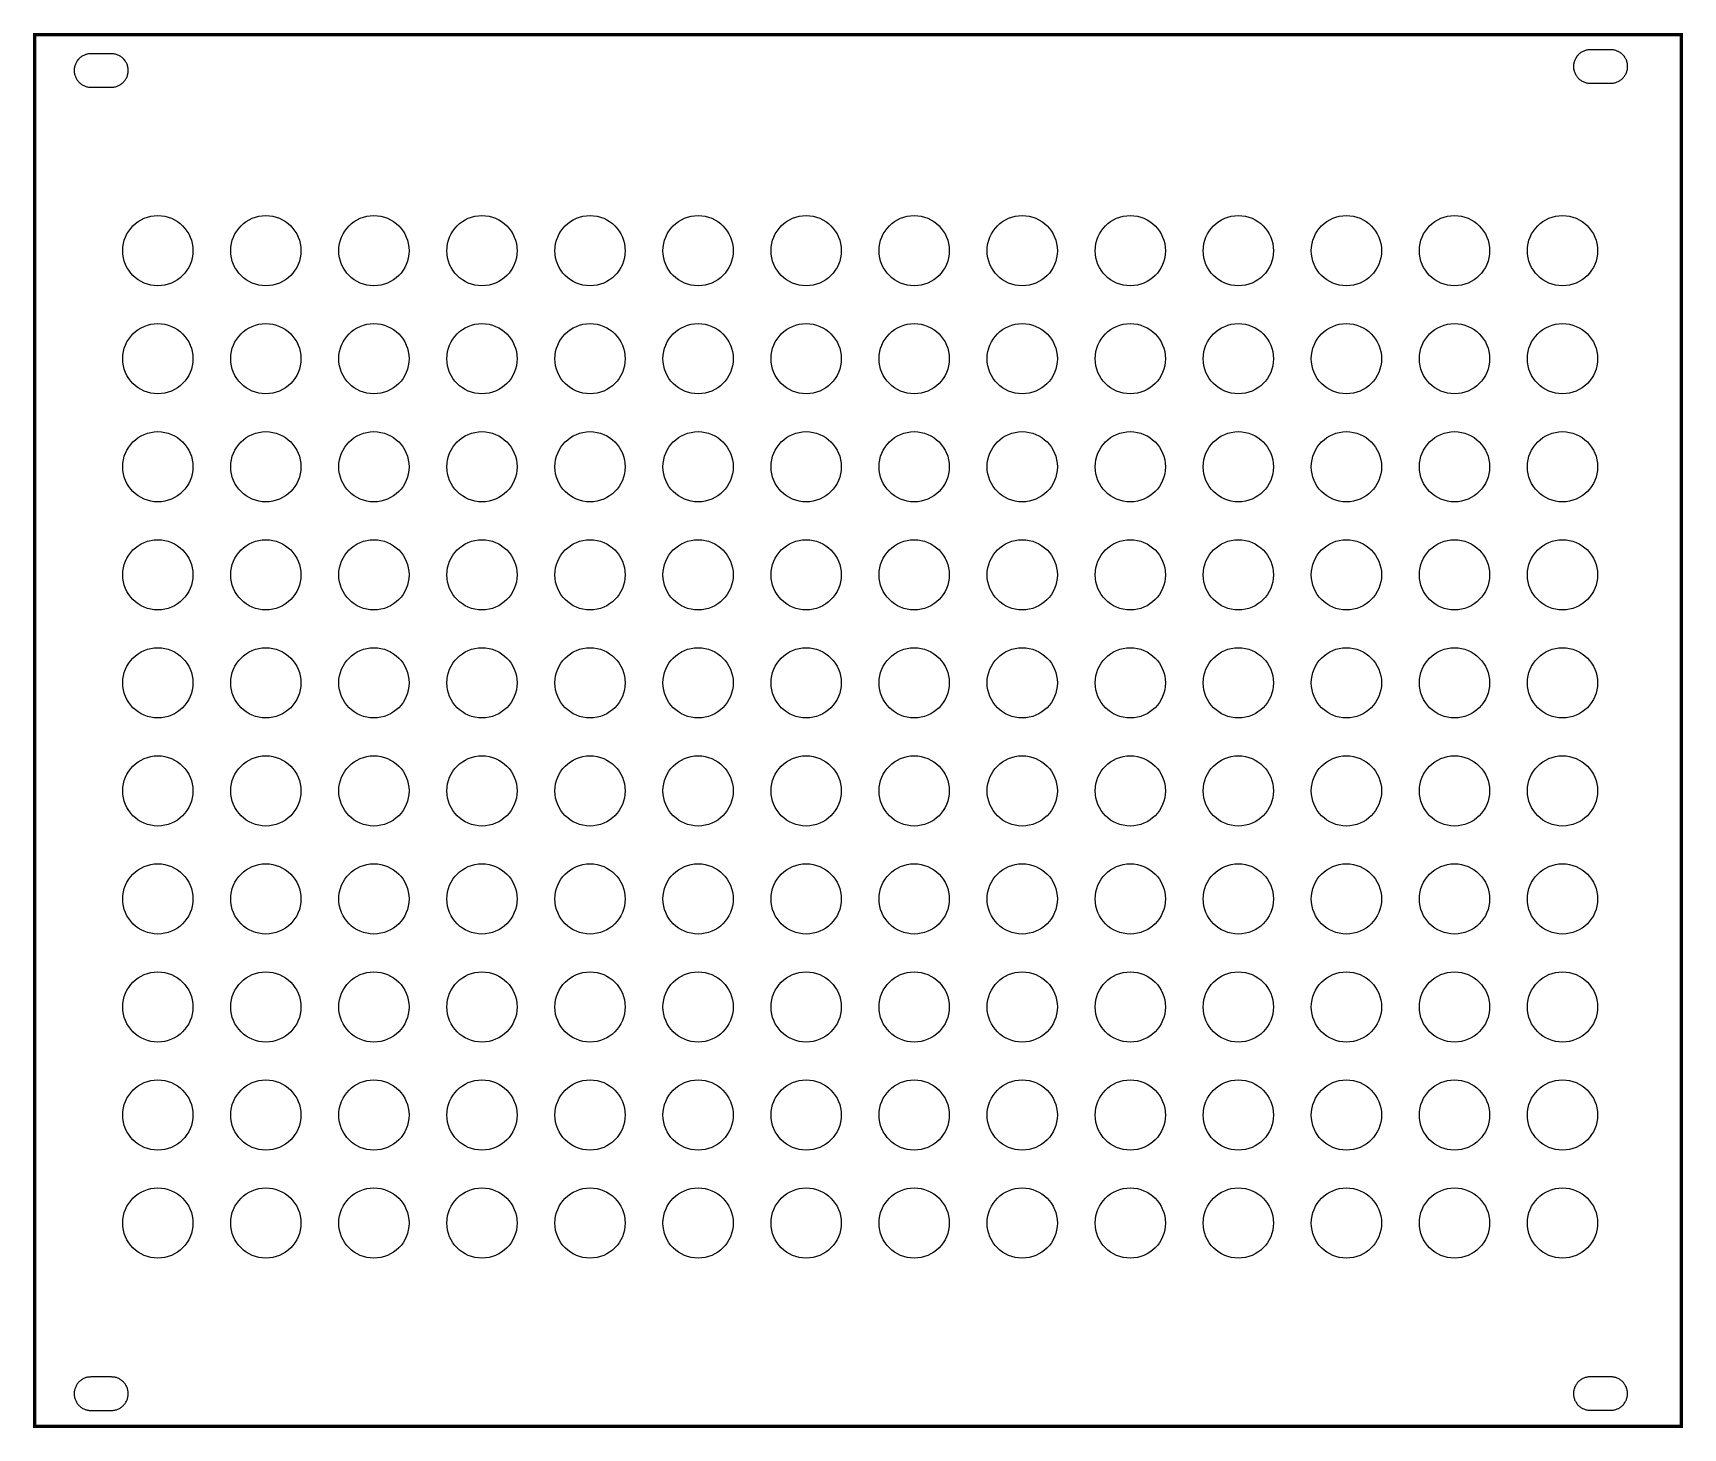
# Model space of a CAD drawing. Header units: millimetres. Extents: x 0 to 153, y -129 to 0.
import ezdxf

# ---------------------------------------------------------------- set-up
doc = ezdxf.new("R2010")
doc.units = ezdxf.units.MM
doc.layers.add('BoardOutLine', color=7, linetype='Continuous', true_color=0xff00ff)
doc.layers.add('Multi-Layer', color=7, linetype='Continuous', true_color=0xc0c0c0)

msp = doc.modelspace()

# ---------------------------------------------------------------- linework, layer by layer
at = {"layer": 'BoardOutLine', "const_width": 0.3}
msp.add_lwpolyline([(0.33, -0.51), (152.73, -0.51), (152.73, -129.33), (0.33, -129.33), (0.33, -0.51)], close=True, dxfattribs=at)
at = {"layer": 'Multi-Layer'}
for points in [[(7.52, -2.28), (7.44, -2.28), (5.54, -2.28), (5.46, -2.28), (5.39, -2.29), (5.31, -2.3), (5.23, -2.31), (5.16, -2.33), (5.08, -2.35), (5.01, -2.37), (4.94, -2.4), (4.87, -2.43), (4.8, -2.47), (4.73, -2.51), (4.67, -2.55), (4.6, -2.6), (4.54, -2.64), (4.49, -2.69), (4.43, -2.75), (4.38, -2.81), (4.33, -2.86), (4.28, -2.93), (4.24, -2.99), (4.2, -3.06), (4.16, -3.12), (4.13, -3.19), (4.1, -3.26), (4.07, -3.34), (4.05, -3.41), (4.03, -3.49), (4.01, -3.56), (4, -3.64), (3.99, -3.72), (3.99, -3.79), (3.99, -3.87), (3.99, -3.95), (4, -4.02), (4.01, -4.1), (4.03, -4.18), (4.05, -4.25), (4.07, -4.32), (4.1, -4.4), (4.13, -4.47), (4.16, -4.54), (4.2, -4.61), (4.24, -4.67), (4.28, -4.74), (4.33, -4.8), (4.38, -4.86), (4.43, -4.91), (4.49, -4.97), (4.54, -5.02), (4.6, -5.07), (4.67, -5.11), (4.73, -5.15), (4.8, -5.19), (4.87, -5.23), (4.94, -5.26), (5.01, -5.29), (5.08, -5.31), (5.16, -5.33), (5.23, -5.35), (5.31, -5.36), (5.39, -5.37), (5.46, -5.38), (5.54, -5.38), (7.44, -5.38), (7.52, -5.38), (7.59, -5.37), (7.67, -5.36), (7.75, -5.35), (7.82, -5.33), (7.9, -5.31), (7.97, -5.29), (8.04, -5.26), (8.11, -5.23), (8.18, -5.19), (8.25, -5.15), (8.31, -5.11), (8.37, -5.07), (8.44, -5.02), (8.49, -4.97), (8.55, -4.91), (8.6, -4.86), (8.65, -4.8), (8.7, -4.74), (8.74, -4.67), (8.78, -4.61), (8.82, -4.54), (8.85, -4.47), (8.88, -4.4), (8.91, -4.32), (8.93, -4.25), (8.95, -4.18), (8.97, -4.1), (8.98, -4.02), (8.98, -3.95), (8.99, -3.87), (8.99, -3.79), (8.98, -3.72), (8.98, -3.64), (8.97, -3.56), (8.95, -3.49), (8.93, -3.41), (8.91, -3.34), (8.88, -3.26), (8.85, -3.19), (8.82, -3.12), (8.78, -3.06), (8.74, -2.99), (8.7, -2.93), (8.65, -2.86), (8.6, -2.81), (8.55, -2.75), (8.49, -2.69), (8.44, -2.64), (8.37, -2.6), (8.31, -2.55), (8.25, -2.51), (8.18, -2.47), (8.11, -2.43), (8.04, -2.4), (7.97, -2.37), (7.9, -2.35), (7.82, -2.33), (7.75, -2.31), (7.67, -2.3), (7.59, -2.29)], [(146.28, -1.91), (146.2, -1.91), (144.3, -1.91), (144.22, -1.91), (144.15, -1.92), (144.07, -1.93), (143.99, -1.94), (143.92, -1.96), (143.85, -1.98), (143.77, -2), (143.7, -2.03), (143.63, -2.06), (143.56, -2.1), (143.49, -2.14), (143.43, -2.18), (143.37, -2.22), (143.31, -2.27), (143.25, -2.32), (143.19, -2.38), (143.14, -2.43), (143.09, -2.49), (143.04, -2.55), (143, -2.62), (142.96, -2.68), (142.92, -2.75), (142.89, -2.82), (142.86, -2.89), (142.83, -2.97), (142.81, -3.04), (142.79, -3.11), (142.78, -3.19), (142.76, -3.27), (142.76, -3.34), (142.75, -3.42), (142.75, -3.5), (142.76, -3.57), (142.76, -3.65), (142.78, -3.73), (142.79, -3.8), (142.81, -3.88), (142.83, -3.95), (142.86, -4.03), (142.89, -4.1), (142.92, -4.17), (142.96, -4.23), (143, -4.3), (143.04, -4.36), (143.09, -4.43), (143.14, -4.48), (143.19, -4.54), (143.25, -4.6), (143.31, -4.65), (143.37, -4.69), (143.43, -4.74), (143.49, -4.78), (143.56, -4.82), (143.63, -4.86), (143.7, -4.89), (143.77, -4.92), (143.85, -4.94), (143.92, -4.96), (143.99, -4.98), (144.07, -4.99), (144.15, -5), (144.22, -5.01), (144.3, -5.01), (146.2, -5.01), (146.28, -5.01), (146.36, -5), (146.43, -4.99), (146.51, -4.98), (146.58, -4.96), (146.66, -4.94), (146.73, -4.92), (146.8, -4.89), (146.87, -4.86), (146.94, -4.82), (147.01, -4.78), (147.07, -4.74), (147.14, -4.69), (147.2, -4.65), (147.26, -4.6), (147.31, -4.54), (147.36, -4.48), (147.41, -4.43), (147.46, -4.36), (147.5, -4.3), (147.54, -4.23), (147.58, -4.17), (147.61, -4.1), (147.64, -4.03), (147.67, -3.95), (147.69, -3.88), (147.71, -3.8), (147.73, -3.73), (147.74, -3.65), (147.75, -3.57), (147.75, -3.5), (147.75, -3.42), (147.75, -3.34), (147.74, -3.27), (147.73, -3.19), (147.71, -3.11), (147.69, -3.04), (147.67, -2.97), (147.64, -2.89), (147.61, -2.82), (147.58, -2.75), (147.54, -2.68), (147.5, -2.62), (147.46, -2.55), (147.41, -2.49), (147.36, -2.43), (147.31, -2.38), (147.26, -2.32), (147.2, -2.27), (147.14, -2.22), (147.07, -2.18), (147.01, -2.14), (146.94, -2.1), (146.87, -2.06), (146.8, -2.03), (146.73, -2), (146.66, -1.98), (146.58, -1.96), (146.51, -1.94), (146.43, -1.93), (146.36, -1.92)], [(7.52, -124.76), (7.44, -124.75), (5.54, -124.75), (5.46, -124.76), (5.39, -124.76), (5.31, -124.77), (5.23, -124.78), (5.16, -124.8), (5.08, -124.82), (5.01, -124.85), (4.94, -124.88), (4.87, -124.91), (4.8, -124.94), (4.73, -124.98), (4.67, -125.02), (4.6, -125.07), (4.54, -125.12), (4.49, -125.17), (4.43, -125.22), (4.38, -125.28), (4.33, -125.34), (4.28, -125.4), (4.24, -125.46), (4.2, -125.53), (4.16, -125.6), (4.13, -125.67), (4.1, -125.74), (4.07, -125.81), (4.05, -125.88), (4.03, -125.96), (4.01, -126.03), (4, -126.11), (3.99, -126.19), (3.99, -126.27), (3.99, -126.34), (3.99, -126.42), (4, -126.5), (4.01, -126.57), (4.03, -126.65), (4.05, -126.72), (4.07, -126.8), (4.1, -126.87), (4.13, -126.94), (4.16, -127.01), (4.2, -127.08), (4.24, -127.14), (4.28, -127.21), (4.33, -127.27), (4.38, -127.33), (4.43, -127.39), (4.49, -127.44), (4.54, -127.49), (4.6, -127.54), (4.67, -127.58), (4.73, -127.63), (4.8, -127.67), (4.87, -127.7), (4.94, -127.73), (5.01, -127.76), (5.08, -127.79), (5.16, -127.81), (5.23, -127.82), (5.31, -127.84), (5.39, -127.85), (5.46, -127.85), (5.54, -127.85), (7.44, -127.85), (7.52, -127.85), (7.59, -127.85), (7.67, -127.84), (7.75, -127.82), (7.82, -127.81), (7.9, -127.79), (7.97, -127.76), (8.04, -127.73), (8.11, -127.7), (8.18, -127.67), (8.25, -127.63), (8.31, -127.58), (8.37, -127.54), (8.44, -127.49), (8.49, -127.44), (8.55, -127.39), (8.6, -127.33), (8.65, -127.27), (8.7, -127.21), (8.74, -127.14), (8.78, -127.08), (8.82, -127.01), (8.85, -126.94), (8.88, -126.87), (8.91, -126.8), (8.93, -126.72), (8.95, -126.65), (8.97, -126.57), (8.98, -126.5), (8.98, -126.42), (8.99, -126.34), (8.99, -126.27), (8.98, -126.19), (8.98, -126.11), (8.97, -126.03), (8.95, -125.96), (8.93, -125.88), (8.91, -125.81), (8.88, -125.74), (8.85, -125.67), (8.82, -125.6), (8.78, -125.53), (8.74, -125.46), (8.7, -125.4), (8.65, -125.34), (8.6, -125.28), (8.55, -125.22), (8.49, -125.17), (8.44, -125.12), (8.37, -125.07), (8.31, -125.02), (8.25, -124.98), (8.18, -124.94), (8.11, -124.91), (8.04, -124.88), (7.97, -124.85), (7.9, -124.82), (7.82, -124.8), (7.75, -124.78), (7.67, -124.77), (7.59, -124.76)], [(146.27, -124.75), (146.19, -124.74), (144.3, -124.74), (144.22, -124.75), (144.14, -124.75), (144.06, -124.76), (143.99, -124.77), (143.91, -124.79), (143.84, -124.81), (143.77, -124.84), (143.69, -124.87), (143.62, -124.9), (143.55, -124.93), (143.49, -124.97), (143.42, -125.01), (143.36, -125.06), (143.3, -125.11), (143.24, -125.16), (143.19, -125.21), (143.13, -125.27), (143.08, -125.33), (143.04, -125.39), (142.99, -125.45), (142.95, -125.52), (142.92, -125.59), (142.88, -125.66), (142.85, -125.73), (142.83, -125.8), (142.8, -125.87), (142.78, -125.95), (142.77, -126.02), (142.76, -126.1), (142.75, -126.18), (142.75, -126.26), (142.75, -126.33), (142.75, -126.41), (142.76, -126.49), (142.77, -126.56), (142.78, -126.64), (142.8, -126.71), (142.83, -126.79), (142.85, -126.86), (142.88, -126.93), (142.92, -127), (142.95, -127.07), (142.99, -127.13), (143.04, -127.2), (143.08, -127.26), (143.13, -127.32), (143.19, -127.38), (143.24, -127.43), (143.3, -127.48), (143.36, -127.53), (143.42, -127.57), (143.49, -127.62), (143.55, -127.66), (143.62, -127.69), (143.69, -127.72), (143.77, -127.75), (143.84, -127.78), (143.91, -127.8), (143.99, -127.81), (144.06, -127.83), (144.14, -127.84), (144.22, -127.84), (144.3, -127.84), (146.19, -127.84), (146.27, -127.84), (146.35, -127.84), (146.43, -127.83), (146.5, -127.81), (146.58, -127.8), (146.65, -127.78), (146.73, -127.75), (146.8, -127.72), (146.87, -127.69), (146.94, -127.66), (147, -127.62), (147.07, -127.57), (147.13, -127.53), (147.19, -127.48), (147.25, -127.43), (147.3, -127.38), (147.36, -127.32), (147.41, -127.26), (147.45, -127.2), (147.5, -127.13), (147.54, -127.07), (147.57, -127), (147.61, -126.93), (147.64, -126.86), (147.66, -126.79), (147.69, -126.71), (147.71, -126.64), (147.72, -126.56), (147.73, -126.49), (147.74, -126.41), (147.74, -126.33), (147.74, -126.26), (147.74, -126.18), (147.73, -126.1), (147.72, -126.02), (147.71, -125.95), (147.69, -125.87), (147.66, -125.8), (147.64, -125.73), (147.61, -125.66), (147.57, -125.59), (147.54, -125.52), (147.5, -125.45), (147.45, -125.39), (147.41, -125.33), (147.36, -125.27), (147.3, -125.21), (147.25, -125.16), (147.19, -125.11), (147.13, -125.06), (147.07, -125.01), (147, -124.97), (146.94, -124.93), (146.87, -124.9), (146.8, -124.87), (146.73, -124.84), (146.65, -124.81), (146.58, -124.79), (146.5, -124.77), (146.43, -124.76), (146.35, -124.75)]]:
    msp.add_lwpolyline(points, close=True, dxfattribs=at)
for centre in [(11.73, -20.51), (21.73, -20.51), (31.73, -20.51), (41.73, -20.51), (51.73, -20.51), (61.73, -20.51), (71.73, -20.51), (81.73, -20.51), (91.73, -20.51), (101.73, -20.51), (111.73, -20.51), (121.73, -20.51), (131.73, -20.51), (141.73, -20.51), (11.73, -30.51), (21.73, -30.51), (31.73, -30.51), (41.73, -30.51), (51.73, -30.51), (61.73, -30.51), (71.73, -30.51), (81.73, -30.51), (91.73, -30.51), (101.73, -30.51), (111.73, -30.51), (121.73, -30.51), (131.73, -30.51), (141.73, -30.51), (11.73, -40.51), (21.73, -40.51), (31.73, -40.51), (41.73, -40.51), (51.73, -40.51), (61.73, -40.51), (71.73, -40.51), (81.73, -40.51), (91.73, -40.51), (101.73, -40.51), (111.73, -40.51), (121.73, -40.51), (131.73, -40.51), (141.73, -40.51), (11.73, -50.51), (21.73, -50.51), (31.73, -50.51), (41.73, -50.51), (51.73, -50.51), (61.73, -50.51), (71.73, -50.51), (81.73, -50.51), (91.73, -50.51), (101.73, -50.51), (111.73, -50.51), (121.73, -50.51), (131.73, -50.51), (141.73, -50.51), (11.73, -60.51), (21.73, -60.51), (31.73, -60.51), (41.73, -60.51), (51.73, -60.51), (61.73, -60.51), (71.73, -60.51), (81.73, -60.51), (91.73, -60.51), (101.73, -60.51), (111.73, -60.51), (121.73, -60.51), (131.73, -60.51), (141.73, -60.51), (11.73, -70.51), (21.73, -70.51), (31.73, -70.51), (41.73, -70.51), (51.73, -70.51), (61.73, -70.51), (71.73, -70.51), (81.73, -70.51), (91.73, -70.51), (101.73, -70.51), (111.73, -70.51), (121.73, -70.51), (131.73, -70.51), (141.73, -70.51), (11.73, -80.51), (21.73, -80.51), (31.73, -80.51), (41.73, -80.51), (51.73, -80.51), (61.73, -80.51), (71.73, -80.51), (81.73, -80.51), (91.73, -80.51), (101.73, -80.51), (111.73, -80.51), (121.73, -80.51), (131.73, -80.51), (141.73, -80.51), (11.73, -90.51), (21.73, -90.51), (31.73, -90.51), (41.73, -90.51), (51.73, -90.51), (61.73, -90.51), (71.73, -90.51), (81.73, -90.51), (91.73, -90.51), (101.73, -90.51), (111.73, -90.51), (121.73, -90.51), (131.73, -90.51), (141.73, -90.51), (11.73, -100.51), (21.73, -100.51), (31.73, -100.51), (41.73, -100.51), (51.73, -100.51), (61.73, -100.51), (71.73, -100.51), (81.73, -100.51), (91.73, -100.51), (101.73, -100.51), (111.73, -100.51), (121.73, -100.51), (131.73, -100.51), (141.73, -100.51), (11.73, -110.51), (21.73, -110.51), (31.73, -110.51), (41.73, -110.51), (51.73, -110.51), (61.73, -110.51), (71.73, -110.51), (81.73, -110.51), (91.73, -110.51), (101.73, -110.51), (111.73, -110.51), (121.73, -110.51), (131.73, -110.51), (141.73, -110.51)]:
    msp.add_circle(centre, 3.25, dxfattribs=at)

doc.saveas('drawing.dxf')
